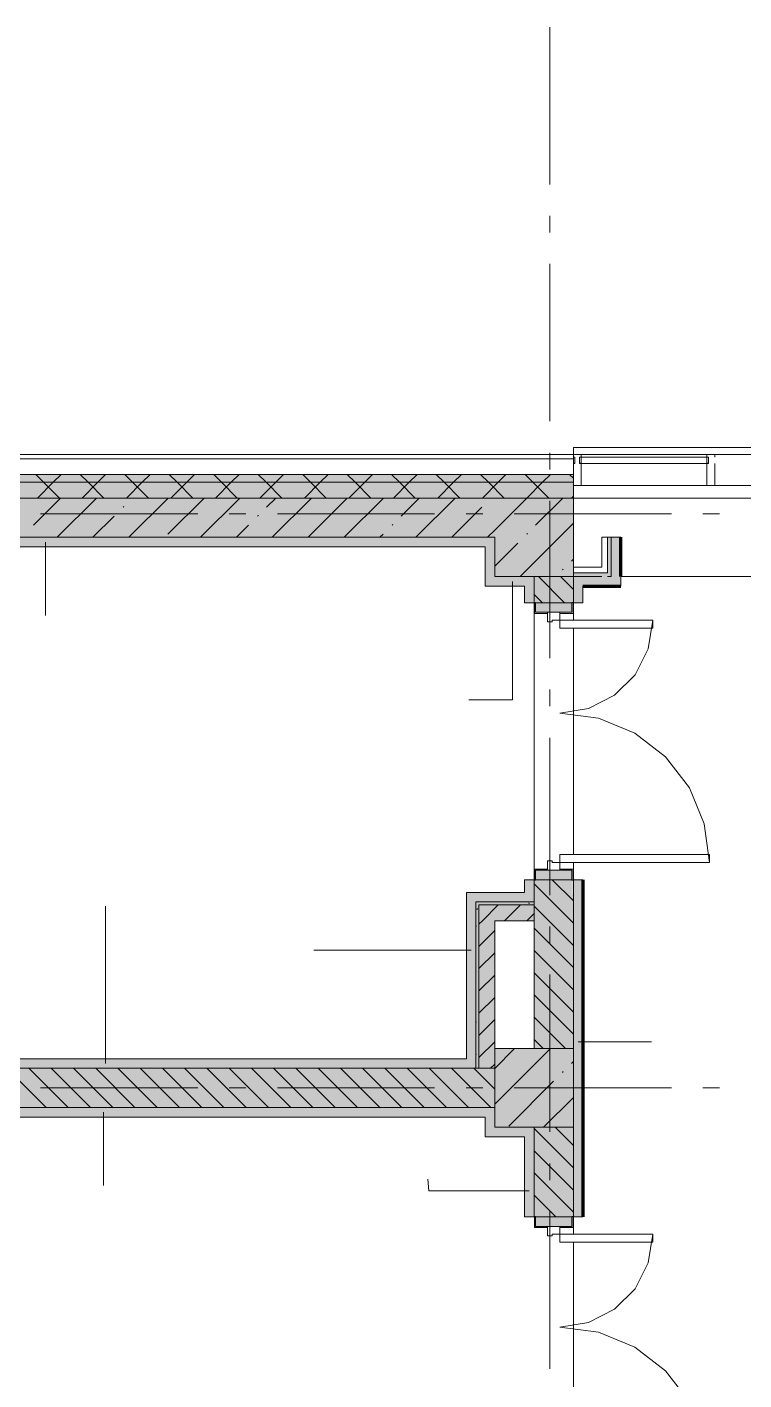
# Model space of a CAD drawing. Header units: millimetres. Extents: x -537608 to 253996, y -217170 to 186033.
# Drawn here: x -363650 to -359092, y -167956 to -159356 of the extents above; entities that cross this region are included whole.
import ezdxf

# ---------------------------------------------------------------- set-up
doc = ezdxf.new("R2010")
doc.units = ezdxf.units.MM
doc.layers.add('16) Лак 1.6м', color=160, linetype='Continuous', lineweight=90)
doc.layers.add('PDF _Геометрия', color=7, linetype='Continuous')
doc.layers.add('PDF _Сплошная заливка', color=7, linetype='Continuous', true_color=0xffffff)

msp = doc.modelspace()

# ---------------------------------------------------------------- hatches: boundary and pattern name
at = {"layer": 'PDF _Сплошная заливка', "transparency": 33554559}
h = msp.add_hatch(color=256, dxfattribs=at)
h.paths.add_polyline_path([(-342126.1903, -162249.6381), (-342076.1901, -162249.6381), (-342076.1901, -162199.6379), (-347386.1946, -162199.6379), (-347386.1946, -162249.6381), (-343198.2756, -162249.6381)], flags=0)
h.paths.add_polyline_path([(-348676.1934, -162249.6381), (-348676.1934, -162199.6379), (-349176.1957, -162199.6379), (-349176.1957, -162249.6381)], flags=0)
h.paths.add_polyline_path([(-351630.9688, -162249.6381), (-350976.195, -162249.6381), (-350976.195, -162199.6379), (-352311.1992, -162199.6379), (-352311.1992, -162249.6381)], flags=0)
h.paths.add_polyline_path([(-360176.2013, -162249.6381), (-360176.2013, -162199.6379), (-368376.2031, -162199.6379), (-368376.2031, -162249.6381), (-363436.7393, -162249.6381)], flags=0)
h = msp.add_hatch(color=256, dxfattribs=at)
h.paths.add_polyline_path([(-342226.1907, -162349.6374), (-342126.1903, -162349.6374), (-342126.1903, -162249.6381), (-347386.1946, -162249.6381), (-347386.1946, -162349.6374), (-343198.2756, -162349.6374)], flags=0)
h.paths.add_polyline_path([(-348676.1934, -162349.6374), (-348676.1934, -162249.6381), (-349176.1957, -162249.6381), (-349176.1957, -162349.6374)], flags=0)
h.paths.add_polyline_path([(-351176.1959, -162349.6374), (-350976.195, -162349.6374), (-350976.195, -162249.6381), (-352311.1992, -162249.6381), (-352311.1992, -162349.6374), (-351630.9688, -162349.6374)], flags=0)
h.paths.add_polyline_path([(-360176.2013, -162349.6374), (-360176.2013, -162249.6381), (-368326.2029, -162249.6381), (-368326.2029, -162349.6374), (-360676.2034, -162349.6374)], flags=0)
for points in [[(-360906.9313, -162599.6369), (-360676.2034, -162599.6369), (-360676.2034, -162349.6374), (-367726.2002, -162349.6374), (-367726.2002, -162599.6369), (-361750.2006, -162599.6369)], [(-360676.2034, -162849.6375), (-360176.2013, -162849.6375), (-360176.2013, -162349.6374), (-360676.2034, -162349.6374), (-360676.2034, -162599.6369)], [(-360426.2024, -164936.6384), (-360426.2024, -164916.6387), (-360796.2006, -164916.6387), (-360796.2006, -164936.6384), (-360776.2039, -164936.6384)], [(-360796.2006, -165974.6397), (-360776.2039, -165974.6397), (-360776.2039, -164936.6384), (-360796.2006, -164936.6384), (-360796.2006, -165392.9318)], [(-360426.2024, -165036.6388), (-360426.2024, -164936.6384), (-360776.2039, -164936.6384), (-360776.2039, -165036.6388), (-360676.2034, -165036.6388)], [(-360676.2034, -166349.6391), (-360176.2013, -166349.6391), (-360176.2013, -165849.6392), (-360676.2034, -165849.6392), (-360676.2034, -166224.6393)], [(-361750.2006, -166224.6393), (-360676.2034, -166224.6393), (-360676.2034, -165974.6397), (-367726.2002, -165974.6397), (-367726.2002, -166224.6393), (-363436.7393, -166224.6393)]]:
    msp.add_hatch(color=256, dxfattribs=at).paths.add_polyline_path(points)
at = {"layer": 'PDF _Сплошная заливка', "true_color": 0xff7d7d, "transparency": 33554559}
for points in [[(-360676.2034, -162659.6381), (-360676.2034, -162599.6369), (-366736.2027, -162599.6369), (-366736.2027, -162659.6381), (-360736.202, -162659.6381)], [(-360426.2024, -162909.6379), (-360426.2024, -162849.6375), (-360676.2034, -162849.6375), (-360676.2034, -162909.6379), (-360485.2967, -162909.6379)], [(-360486.2009, -164916.6387), (-360486.2009, -164856.6391), (-360856.1991, -164856.6391), (-360856.1991, -164916.6387), (-360796.2006, -164916.6387)], [(-360856.1991, -165974.6397), (-360796.2006, -165974.6397), (-360796.2006, -164916.6387), (-360856.1991, -164916.6387), (-360856.1991, -165914.6386)], [(-360856.1991, -165974.6397), (-360856.1991, -165914.6386), (-367726.2002, -165914.6386), (-367726.2002, -165974.6397), (-360906.9313, -165974.6397)]]:
    msp.add_hatch(color=11, dxfattribs=at).paths.add_polyline_path(points)
at = {"layer": 'PDF _Сплошная заливка', "transparency": 33554559}
h = msp.add_hatch(color=256, dxfattribs=at)
h.paths.add_polyline_path([(-360176.2013, -174524.6428), (-360176.2013, -171849.9895), (-360426.2024, -171849.9895), (-360426.2024, -174349.6432), (-360301.2018, -174349.6432), (-360301.2018, -174524.6428)], flags=0)
h.paths.add_polyline_path([(-360176.2013, -171349.9897), (-360178.1992, -168681.6407), (-360426.2024, -168681.6407), (-360426.2024, -171349.9897)], flags=0)
h.paths.add_polyline_path([(-360356.2055, -166919.6403), (-360176.2013, -166917.6403), (-360176.2013, -166349.6391), (-360426.2024, -166349.6391), (-360424.2044, -166917.6403), (-360416.204, -166919.6403)], flags=0)
h.paths.add_polyline_path([(-360426.2024, -165849.6392), (-360176.2013, -165849.6392), (-360179.7665, -164778.4008), (-360426.2024, -164778.4008), (-360426.2024, -165392.9318)], flags=0)
h.paths.add_polyline_path([(-360416.204, -163016.4003), (-360176.2013, -163014.3997), (-360176.2013, -162849.6375), (-360426.2024, -162849.6375), (-360424.2044, -163014.3997), (-360416.204, -163014.3997)], flags=0)
at = {"layer": 'PDF _Сплошная заливка', "true_color": 0x77b143, "transparency": 33554559}
msp.add_hatch(color=75, dxfattribs=at).paths.add_polyline_path([(-359960.0876, -162849.6375), (-359960.0876, -162824.6382), (-360176.2013, -162824.6382), (-360176.2013, -162849.6375), (-359995.0861, -162849.6375)])
at = {"layer": 'PDF _Сплошная заливка', "true_color": 0x56bc34, "transparency": 33554559}
h = msp.add_hatch(color=85, dxfattribs=at)
h.paths.add_polyline_path([(-360176.2013, -174499.6427), (-360116.2027, -174499.6427), (-360116.2027, -168679.6406), (-360176.2013, -168679.6406), (-360176.2013, -173951.8175)], flags=0)
h.paths.add_polyline_path([(-360176.2013, -166919.6403), (-360116.2027, -166919.6403), (-360116.2027, -164776.4007), (-360176.2013, -164776.4007), (-360176.2013, -166819.4128)], flags=0)
h.paths.add_polyline_path([(-360176.2013, -163016.4003), (-360116.2027, -163016.4003), (-360116.2027, -162849.6375), (-360176.2013, -162849.6375)], flags=0)
for points in [[(-360063.662, -162909.6379), (-359875.0804, -162909.6379), (-359875.0804, -162849.6375), (-360116.2027, -162849.6375), (-360116.2027, -162909.6379)], [(-360736.202, -166284.639), (-360676.2034, -166284.639), (-360676.2034, -166224.6393), (-367666.2017, -166224.6393), (-367666.2017, -166284.639), (-360906.9313, -166284.639)], [(-360486.2009, -166409.6395), (-360426.2024, -166409.6395), (-360426.2024, -166349.6391), (-360676.2034, -166349.6391), (-360676.2034, -166409.6395)]]:
    msp.add_hatch(color=85, dxfattribs=at).paths.add_polyline_path(points)
at = {"layer": 'PDF _Сплошная заливка', "true_color": 0xff7d7d, "transparency": 33554559}
h = msp.add_hatch(color=11, dxfattribs=at)
h.paths.add_polyline_path([(-360426.2024, -164916.6387), (-360426.2024, -164776.4007), (-360486.2009, -164776.4007), (-360486.2009, -164916.6387)], flags=0)
h.paths.add_polyline_path([(-360485.2967, -163016.4003), (-360426.2024, -163016.4003), (-360426.2024, -162909.6379), (-360486.2009, -162909.6379), (-360486.2009, -163016.4003)], flags=0)
at = {"layer": 'PDF _Сплошная заливка', "true_color": 0x56bc34, "transparency": 33554559}
h = msp.add_hatch(color=85, dxfattribs=at)
h.paths.add_polyline_path([(-360426.2024, -169074.6404), (-360426.2024, -168679.6406), (-360486.2009, -168679.6406), (-360486.2009, -169074.6404)], flags=0)
h.paths.add_polyline_path([(-360486.2009, -166919.6403), (-360426.2024, -166919.6403), (-360426.2024, -166409.6395), (-360486.2009, -166409.6395), (-360486.2009, -166819.4128)], flags=0)

# ---------------------------------------------------------------- linework, layer by layer
at = {"layer": '16) Лак 1.6м'}
for p, q in [((-359875.0804, -162849.6375), (-359875.0804, -162599.6369)), ((-360116.2027, -162909.6379), (-359875.0804, -162909.6379)), ((-360116.2027, -164776.4007), (-360116.2027, -166919.6403))]:
    msp.add_line(p, q, dxfattribs=at)
at = {"layer": 'PDF _Геометрия', "color": 253, "lineweight": 9, "true_color": 0xaaaaaa}
for p, q in [((-360326.2019, -160355.8931), (-360326.2019, -159355.8936)), ((-360326.2019, -160661.7273), (-360326.2019, -160555.8935)), ((-360326.2019, -161861.7273), (-360326.2019, -160861.7266)), ((-360326.2019, -162167.561), (-360326.2019, -162061.7271)), ((-360176.2013, -162072.6372), (-360176.2013, -162029.6373)), ((-360176.2013, -162029.6373), (-352311.1992, -162029.6373)), ((-360176.2013, -162127.6376), (-360166.2029, -162127.6376)), ((-360136.1993, -162127.6376), (-360126.2011, -162127.6376)), ((-359327.3084, -162127.6376), (-359317.3101, -162127.6376)), ((-360326.2019, -163367.5623), (-360326.2019, -162367.5608)), ((-362564.0262, -162449.6378), (-363564.0305, -162449.6378)), ((-362258.1946, -162449.6378), (-362364.0339, -162449.6378)), ((-361058.1979, -162449.6378), (-362058.1938, -162449.6378)), ((-360752.3664, -162449.6378), (-360858.197, -162449.6378)), ((-359552.361, -162449.6378), (-360552.3655, -162449.6378)), ((-359246.5295, -162449.6378), (-359352.3602, -162449.6378)), ((-360426.2024, -162866.3991), (-360426.2024, -162874.4)), ((-360326.2019, -163673.3943), (-360326.2019, -163567.5618)), ((-360326.2019, -164873.3956), (-360326.2019, -163873.3952)), ((-360326.2019, -165179.2291), (-360326.2019, -165073.3951)), ((-360326.2019, -166379.2291), (-360326.2019, -165379.2292)), ((-363564.0305, -166099.6388), (-362564.0262, -166099.6388)), ((-362364.0339, -166099.6388), (-362258.1946, -166099.6388)), ((-362058.1938, -166099.6388), (-361058.1979, -166099.6388)), ((-360858.197, -166099.6388), (-360752.3664, -166099.6388)), ((-360552.3655, -166099.6388), (-359552.361, -166099.6388)), ((-359352.3602, -166099.6388), (-359246.5295, -166099.6388)), ((-360426.2024, -166569.6396), (-360426.2024, -166576.6401)), ((-360326.2019, -166685.0632), (-360326.2019, -166579.2299)), ((-360326.2019, -167885.0639), (-360326.2019, -166885.0626))]:
    msp.add_line(p, q, dxfattribs=at)
at = {"layer": 'PDF _Геометрия', "lineweight": 9}
for p, q in [((-368503.2016, -162072.6372), (-360176.2013, -162072.6372)), ((-360176.2013, -162099.6374), (-368476.2036, -162099.6374)), ((-360126.2011, -162072.6372), (-360176.2013, -162072.6372)), ((-360176.2013, -162072.6372), (-360176.2013, -162089.638)), ((-360176.2013, -162072.6372), (-360176.2013, -162099.6374)), ((-360176.2013, -162089.638), (-360166.2029, -162089.638)), ((-360176.2013, -162099.6374), (-360176.2013, -162199.6379)), ((-360166.2029, -162089.638), (-360166.2029, -162129.6377)), ((-360136.1993, -162089.638), (-360126.2011, -162089.638)), ((-360136.1993, -162129.6377), (-360136.1993, -162089.638)), ((-359327.3084, -162072.6372), (-360126.2011, -162072.6372)), ((-360126.2011, -162089.638), (-360126.2011, -162072.6372)), ((-360126.2011, -162129.6377), (-360126.2011, -162089.638)), ((-360126.2011, -162089.638), (-359327.3084, -162089.638)), ((-359277.3082, -162072.6372), (-359327.3084, -162072.6372)), ((-359327.3084, -162072.6372), (-359327.3084, -162089.638)), ((-359327.3084, -162089.638), (-359327.3084, -162129.6377)), ((-359327.3084, -162089.638), (-359317.3101, -162089.638)), ((-359317.3101, -162089.638), (-359317.3101, -162129.6377)), ((-358453.4241, -162072.6372), (-359277.3082, -162072.6372)), ((-359277.3082, -162089.638), (-359277.3082, -162072.6372)), ((-360166.2029, -162129.6377), (-360176.2013, -162129.6377)), ((-360176.2013, -162129.6377), (-360176.2013, -162269.6385)), ((-360126.2011, -162129.6377), (-360136.1993, -162129.6377)), ((-359327.3084, -162129.6377), (-360126.2011, -162129.6377)), ((-360126.2011, -162269.6385), (-360126.2011, -162129.6377)), ((-359317.3101, -162129.6377), (-359327.3084, -162129.6377)), ((-359327.3084, -162129.6377), (-359327.3084, -162269.6385)), ((-359277.3082, -162269.6385), (-359277.3082, -162129.6377)), ((-360176.2013, -162199.6379), (-368376.2031, -162199.6379)), ((-360176.2013, -162249.6381), (-368326.2029, -162249.6381)), ((-363544.0856, -162249.6381), (-363594.0858, -162199.6379)), ((-363582.8388, -162349.6374), (-363482.8383, -162249.6381)), ((-363444.0852, -162349.6374), (-363544.0856, -162249.6381)), ((-363482.8383, -162249.6381), (-363432.8381, -162199.6379)), ((-363261.239, -162249.6381), (-363311.2392, -162199.6379)), ((-363299.9922, -162349.6374), (-363199.9917, -162249.6381)), ((-363161.2386, -162349.6374), (-363261.239, -162249.6381)), ((-363199.9917, -162249.6381), (-363149.9915, -162199.6379)), ((-362978.401, -162249.6381), (-363028.4013, -162199.6379)), ((-363017.1542, -162349.6374), (-362917.1538, -162249.6381)), ((-362878.4006, -162349.6374), (-362978.401, -162249.6381)), ((-362917.1538, -162249.6381), (-362867.1536, -162199.6379)), ((-362695.5545, -162249.6381), (-362745.5547, -162199.6379)), ((-362734.3076, -162349.6374), (-362634.3072, -162249.6381)), ((-362595.554, -162349.6374), (-362695.5545, -162249.6381)), ((-362634.3072, -162249.6381), (-362584.307, -162199.6379)), ((-362412.7165, -162249.6381), (-362462.7167, -162199.6379)), ((-362451.4697, -162349.6374), (-362351.4692, -162249.6381)), ((-362312.7161, -162349.6374), (-362412.7165, -162249.6381)), ((-362351.4692, -162249.6381), (-362301.469, -162199.6379)), ((-362129.8699, -162249.6381), (-362179.8701, -162199.6379)), ((-362168.6231, -162349.6374), (-362068.6227, -162249.6381)), ((-362029.8694, -162349.6374), (-362129.8699, -162249.6381)), ((-362068.6227, -162249.6381), (-362018.6224, -162199.6379)), ((-361847.0233, -162249.6381), (-361897.0236, -162199.6379)), ((-361885.7765, -162349.6374), (-361785.7761, -162249.6381)), ((-361747.0315, -162349.6374), (-361847.0233, -162249.6381)), ((-361785.7761, -162249.6381), (-361735.7844, -162199.6379)), ((-361564.1853, -162249.6381), (-361614.1856, -162199.6379)), ((-361602.9386, -162349.6374), (-361502.9381, -162249.6381)), ((-361464.1849, -162349.6374), (-361564.1853, -162249.6381)), ((-361502.9381, -162249.6381), (-361452.9379, -162199.6379)), ((-361281.3388, -162249.6381), (-361331.339, -162199.6379)), ((-361320.0919, -162349.6374), (-361220.0915, -162249.6381)), ((-361181.3384, -162349.6374), (-361281.3388, -162249.6381)), ((-361220.0915, -162249.6381), (-361170.0913, -162199.6379)), ((-360998.5008, -162249.6381), (-361048.501, -162199.6379)), ((-361037.254, -162349.6374), (-360937.2536, -162249.6381)), ((-360898.5003, -162349.6374), (-360998.5008, -162249.6381)), ((-360937.2536, -162249.6381), (-360887.2533, -162199.6379)), ((-360715.6542, -162249.6381), (-360765.6545, -162199.6379)), ((-360754.4074, -162349.6374), (-360654.4069, -162249.6381)), ((-360615.6538, -162349.6374), (-360715.6542, -162249.6381)), ((-360654.4069, -162249.6381), (-360604.4067, -162199.6379)), ((-360432.8162, -162249.6381), (-360482.8164, -162199.6379)), ((-360471.5694, -162349.6374), (-360371.569, -162249.6381)), ((-360332.8158, -162349.6374), (-360432.8162, -162249.6381)), ((-360371.569, -162249.6381), (-360321.5688, -162199.6379)), ((-360176.2013, -162223.4065), (-360199.9699, -162199.6379)), ((-360176.2013, -162199.6379), (-360176.2013, -162249.6381)), ((-360176.2013, -162249.6381), (-360176.2013, -162349.6374)), ((-360176.2013, -162269.6385), (-360126.2011, -162269.6385)), ((-359327.3084, -162269.6385), (-360126.2011, -162269.6385)), ((-359327.3084, -162269.6385), (-359277.3082, -162269.6385)), ((-358453.4241, -162269.6385), (-359277.3082, -162269.6385)), ((-367726.2002, -162349.6374), (-360676.2034, -162349.6374)), ((-360676.2034, -162349.6374), (-367726.2002, -162349.6374)), ((-363609.2685, -162522.1408), (-363436.7651, -162349.6374)), ((-363458.665, -162599.6369), (-363208.6639, -162349.6374)), ((-363002.471, -162599.6369), (-362752.47, -162349.6374)), ((-362981.9922, -162351.067), (-362980.5626, -162349.6374)), ((-362753.8995, -162579.1661), (-362524.3687, -162349.6374)), ((-362546.2686, -162599.6369), (-362296.2675, -162349.6374)), ((-362126.6232, -162408.0923), (-362068.1748, -162349.6374)), ((-362090.0747, -162599.6369), (-361840.0736, -162349.6374)), ((-361861.9735, -162599.6369), (-361613.4019, -162351.067)), ((-361633.8722, -162599.6369), (-361383.8797, -162349.6374)), ((-361271.2543, -162465.116), (-361155.7785, -162349.6374)), ((-361177.6783, -162599.6369), (-360927.6772, -162349.6374)), ((-360701.0055, -162351.067), (-360699.5759, -162349.6374)), ((-360676.2034, -162554.3576), (-360471.4833, -162349.6374)), ((-360176.2013, -162349.6374), (-360676.2034, -162349.6374)), ((-360676.2034, -162349.6374), (-360176.2013, -162349.6374)), ((-360415.8854, -162522.1408), (-360243.382, -162349.6374)), ((-360188.7228, -162349.6374), (-360176.2013, -162337.1159)), ((-360176.2013, -162349.6374), (-360176.2013, -162849.6375)), ((-363039.0196, -162408.0923), (-363034.2745, -162403.3509)), ((-360949.577, -162599.6369), (-360758.0329, -162408.0923)), ((-363230.5637, -162599.6369), (-363096.0471, -162465.116)), ((-362318.1673, -162599.6369), (-362240.6782, -162522.1408)), ((-362183.6507, -162465.116), (-362178.9056, -162460.3747)), ((-361328.2818, -162522.1408), (-361323.5367, -162517.4)), ((-360515.283, -162849.6375), (-360176.2013, -162510.5547)), ((-360676.2034, -162599.6369), (-366736.2027, -162599.6369)), ((-360676.2034, -162599.6369), (-366736.2027, -162599.6369)), ((-361405.7795, -162599.6369), (-361385.3093, -162579.1661)), ((-360721.4844, -162599.6369), (-360676.2034, -162554.3576)), ((-360676.2034, -162849.6375), (-360676.2034, -162599.6369)), ((-360676.2034, -162659.6381), (-360676.2034, -162599.6369)), ((-360472.9128, -162579.1661), (-360468.1678, -162574.4242)), ((-359960.0876, -162599.6369), (-359995.0861, -162599.6369)), ((-359995.0861, -162599.6369), (-359995.0861, -162789.6379)), ((-359935.0875, -162599.6369), (-359960.0876, -162599.6369)), ((-359960.0876, -162824.6382), (-359960.0876, -162599.6369)), ((-359935.0875, -162849.6375), (-359935.0875, -162599.6369)), ((-359875.0804, -162599.6369), (-359935.0875, -162599.6369)), ((-359935.0875, -162599.6369), (-359935.0875, -162849.6375)), ((-366736.2027, -162659.6381), (-360736.202, -162659.6381)), ((-363532.83, -162629.6378), (-363532.83, -163095.788)), ((-360736.202, -162659.6381), (-360736.202, -162909.6379)), ((-360676.2034, -162782.4567), (-360529.9317, -162636.1903)), ((-360676.2034, -162849.6375), (-360676.2034, -162659.6381)), ((-360187.7841, -162750.2394), (-360176.2013, -162738.6532)), ((-359995.0861, -162789.6379), (-360176.2013, -162789.6379)), ((-360176.2013, -162789.6379), (-360176.2013, -162824.6382)), ((-360426.2024, -162849.6375), (-360676.2034, -162849.6375)), ((-360426.2024, -162849.6375), (-360676.2034, -162849.6375)), ((-360563.07, -162879.6381), (-360563.07, -163632.7134)), ((-360176.2013, -162849.6375), (-360426.2024, -162849.6375)), ((-360426.2024, -162909.6379), (-360426.2024, -162849.6375)), ((-360426.2024, -162849.6375), (-360176.2013, -162849.6375)), ((-360426.2024, -162909.6379), (-360426.2024, -162849.6375)), ((-360231.7388, -163016.4003), (-360398.4981, -162849.6375)), ((-360176.2013, -162930.5146), (-360257.0748, -162849.6375)), ((-360244.8116, -162807.265), (-360240.0751, -162802.5233)), ((-360176.2013, -162824.6382), (-360176.2013, -162849.6375)), ((-360176.2013, -162824.6382), (-359995.0861, -162824.6382)), ((-360176.2013, -162849.6375), (-359995.0861, -162849.6375)), ((-360116.2027, -162849.6375), (-360176.2013, -162849.6375)), ((-360176.2013, -162849.6375), (-360176.2013, -163016.4003)), ((-360176.2013, -162849.6375), (-360176.2013, -163016.4003)), ((-359995.0861, -162849.6375), (-360116.2027, -162849.6375)), ((-359995.0861, -162824.6382), (-359960.0876, -162824.6382)), ((-359960.0876, -162849.6375), (-359935.0875, -162849.6375)), ((-359875.0804, -162909.6379), (-359875.0804, -162849.6375)), ((-360736.202, -162909.6379), (-360676.2034, -162909.6379)), ((-360676.2034, -162909.6379), (-360486.2009, -162909.6379)), ((-360486.2009, -162909.6379), (-360486.2009, -163016.4003)), ((-360426.2024, -163016.4003), (-360426.2024, -162909.6379)), ((-360426.2024, -163016.4003), (-360426.2024, -162909.6379)), ((-360373.1622, -163016.4003), (-360426.2024, -162963.3565)), ((-360116.2027, -163016.4003), (-360116.2027, -162909.6379)), ((-360486.2009, -163016.4003), (-360426.2024, -163016.4003)), ((-360416.204, -163014.3997), (-360424.2044, -163014.3997)), ((-360424.2044, -163014.3997), (-360424.2044, -163084.4002)), ((-360416.204, -163076.3993), (-360416.204, -163014.3997)), ((-360186.1996, -163016.4003), (-360416.204, -163016.4003)), ((-360416.204, -163016.4003), (-360416.204, -163076.3993)), ((-360186.1996, -163014.3997), (-360186.1996, -163076.3993)), ((-360178.1992, -163014.3997), (-360186.1996, -163014.3997)), ((-360186.1996, -163076.3993), (-360186.1996, -163016.4003)), ((-360178.1992, -163084.4002), (-360178.1992, -163014.3997)), ((-360176.2013, -163016.4003), (-360116.2027, -163016.4003)), ((-360424.2044, -163084.4002), (-360341.2037, -163084.4002)), ((-360341.2037, -163076.3993), (-360416.204, -163076.3993)), ((-360416.204, -163076.3993), (-360186.1996, -163076.3993)), ((-360261.1999, -163076.3993), (-360341.2037, -163076.3993)), ((-360341.2037, -163076.3993), (-360341.2037, -163136.4003)), ((-360341.2037, -163084.4002), (-360341.2037, -163076.3993)), ((-360341.2037, -163136.4003), (-360311.2001, -163136.4003)), ((-360311.2001, -163136.4003), (-360311.2001, -163126.3996)), ((-360311.2001, -163126.3996), (-360261.1999, -163126.3996)), ((-360261.1999, -163126.3996), (-360261.1999, -163076.3993)), ((-360186.1996, -163076.3993), (-360261.1999, -163076.3993)), ((-360261.1999, -163076.3993), (-360261.1999, -163084.4002)), ((-360261.1999, -163084.4002), (-360178.1992, -163084.4002)), ((-359671.2042, -163126.3996), (-360261.1999, -163126.3996)), ((-360261.1999, -163126.3996), (-360261.1999, -163176.3998)), ((-359700.0796, -163308.7196), (-359671.2042, -163126.3996)), ((-359671.2042, -163176.3998), (-359671.2042, -163126.3996)), ((-360261.1999, -163176.3998), (-359671.2042, -163176.3998)), ((-359783.8812, -163473.1932), (-359700.0796, -163308.7196)), ((-359914.4105, -163603.7196), (-359783.8812, -163473.1932)), ((-360563.07, -163632.7134), (-360840.982, -163632.7134)), ((-360078.8791, -163687.5236), (-359914.4105, -163603.7196)), ((-360261.1999, -163716.3996), (-360078.8791, -163687.5236)), ((-360015.3238, -163748.7706), (-360261.1999, -163716.3996)), ((-359786.1978, -163843.6761), (-360015.3238, -163748.7706)), ((-359589.4522, -163994.6488), (-359786.1978, -163843.6761)), ((-359438.4784, -164191.3996), (-359589.4522, -163994.6488)), ((-359343.5675, -164420.5226), (-359438.4784, -164191.3996)), ((-359311.2043, -164666.4008), (-359343.5675, -164420.5226)), ((-360311.2001, -164656.4006), (-360341.2037, -164656.4006)), ((-360341.2037, -164656.4006), (-360341.2037, -164716.4011)), ((-360311.2001, -164666.4008), (-360311.2001, -164656.4006)), ((-360261.1999, -164666.4008), (-360311.2001, -164666.4008)), ((-359311.2043, -164616.4006), (-360261.1999, -164616.4006)), ((-360261.1999, -164616.4006), (-360261.1999, -164666.4008)), ((-360261.1999, -164666.4008), (-359311.2043, -164666.4008)), ((-360261.1999, -164716.4011), (-360261.1999, -164666.4008)), ((-359311.2043, -164666.4008), (-359311.2043, -164616.4006)), ((-360426.2024, -164776.4007), (-360486.2009, -164776.4007)), ((-360486.2009, -164776.4007), (-360486.2009, -164856.6391)), ((-360426.2024, -164916.6387), (-360426.2024, -164776.4007)), ((-360426.2024, -164776.4007), (-360426.2024, -164916.6387)), ((-360341.2037, -164708.4007), (-360424.2044, -164708.4007)), ((-360424.2044, -164708.4007), (-360424.2044, -164778.4008)), ((-360416.204, -164778.4008), (-360416.204, -164716.4011)), ((-360416.204, -164716.4011), (-360341.2037, -164716.4011)), ((-360416.204, -164716.4011), (-360416.204, -164776.4007)), ((-360186.1996, -164716.4011), (-360416.204, -164716.4011)), ((-360416.204, -164776.4007), (-360186.1996, -164776.4007)), ((-360341.2037, -164716.4011), (-360341.2037, -164708.4007)), ((-360341.2037, -164716.4011), (-360261.1999, -164716.4011)), ((-360176.2013, -164910.4138), (-360310.2184, -164776.4007)), ((-360178.1992, -164708.4007), (-360261.1999, -164708.4007)), ((-360261.1999, -164708.4007), (-360261.1999, -164716.4011)), ((-360261.1999, -164716.4011), (-360186.1996, -164716.4011)), ((-360186.1996, -164716.4011), (-360186.1996, -164778.4008)), ((-360186.1996, -164776.4007), (-360186.1996, -164716.4011)), ((-360178.1992, -164778.4008), (-360178.1992, -164708.4007)), ((-360176.2013, -164776.4007), (-360176.2013, -165849.6392)), ((-360176.2013, -165849.6392), (-360176.2013, -164776.4007)), ((-360176.2013, -164776.4007), (-360116.2027, -164776.4007)), ((-360486.2009, -164856.6391), (-360856.1991, -164856.6391)), ((-360856.1991, -164856.6391), (-360856.1991, -164916.6387)), ((-360176.2013, -165051.8357), (-360426.2024, -164801.8359)), ((-360424.2044, -164778.4008), (-360416.204, -164778.4008)), ((-360186.1996, -164778.4008), (-360178.1992, -164778.4008)), ((-363150.1724, -165944.6391), (-363150.1724, -164944.6393)), ((-360856.1991, -164916.6387), (-360856.1991, -165914.6386)), ((-360426.2024, -164916.6387), (-360796.2006, -164916.6387)), ((-360796.2006, -164916.6387), (-360796.2006, -164936.6384)), ((-360486.2009, -164916.6387), (-360796.2006, -164916.6387)), ((-360796.2006, -164916.6387), (-360796.2006, -164936.6384)), ((-360796.2006, -164936.6384), (-360796.2006, -165036.6388)), ((-360776.2039, -165036.6388), (-360776.2039, -164936.6384)), ((-360776.2039, -164936.6384), (-360426.2024, -164936.6384)), ((-360754.4074, -165036.6388), (-360654.4069, -164936.6384)), ((-360612.9841, -165036.6388), (-360512.9837, -164936.6384)), ((-360426.2024, -164916.6387), (-360486.2009, -164916.6387)), ((-360426.2024, -164936.6384), (-360426.2024, -164916.6387)), ((-360426.2024, -165036.6388), (-360426.2024, -164936.6384)), ((-360176.2013, -165193.2568), (-360426.2024, -164943.2566)), ((-360471.5608, -165036.6388), (-360426.2024, -164991.2793)), ((-360796.2006, -165036.6388), (-360796.2006, -165974.6397)), ((-360796.2006, -165036.6388), (-360796.2006, -165974.6397)), ((-360776.2039, -165058.4367), (-360754.4074, -165036.6388)), ((-360776.2039, -165974.6397), (-360776.2039, -165036.6388)), ((-360776.2039, -165199.8588), (-360676.2034, -165099.8583)), ((-360676.2034, -165974.6397), (-360676.2034, -165036.6388)), ((-360676.2034, -165036.6388), (-360426.2024, -165036.6388)), ((-360426.2024, -165036.6388), (-360426.2024, -165849.6392)), ((-360176.2013, -165334.6781), (-360426.2024, -165084.6778)), ((-360826.2041, -165222.9421), (-361826.2, -165222.9421)), ((-360776.2039, -165341.28), (-360676.2034, -165241.2796)), ((-360176.2013, -165476.0994), (-360426.2024, -165226.0991)), ((-360176.2013, -165617.5213), (-360426.2024, -165367.521)), ((-360776.2039, -165482.7013), (-360676.2034, -165382.7017)), ((-360776.2039, -165624.1226), (-360676.2034, -165524.1229)), ((-360176.2013, -165758.9426), (-360426.2024, -165508.9423)), ((-360776.2039, -165765.5445), (-360676.2034, -165665.5442)), ((-360226.9249, -165849.6392), (-360426.2024, -165650.3636)), ((-360776.2039, -165906.9658), (-360676.2034, -165806.9655)), ((-360368.3482, -165849.6392), (-360426.2024, -165791.7849)), ((-360146.1977, -165807.2603), (-359680.0485, -165807.2603)), ((-360676.2034, -166203.9356), (-360321.9047, -165849.6392)), ((-360676.2034, -165975.8363), (-360550.0059, -165849.6392)), ((-360426.2024, -165849.6392), (-360676.2034, -165849.6392)), ((-360676.2034, -165849.6392), (-360676.2034, -165974.6397)), ((-360176.2013, -165849.6392), (-360426.2024, -165849.6392)), ((-360426.2024, -165849.6392), (-360176.2013, -165849.6392)), ((-360176.2013, -166349.6391), (-360176.2013, -165849.6392)), ((-360176.2013, -165849.6392), (-360176.2013, -166349.6391)), ((-367726.2002, -165974.6397), (-360856.1991, -165974.6397)), ((-360856.1991, -165974.6397), (-367726.2002, -165974.6397)), ((-360856.1991, -165914.6386), (-367666.2017, -165914.6386)), ((-363528.8857, -166224.6393), (-363778.8783, -165974.6397)), ((-363387.4625, -166224.6393), (-363637.4636, -165974.6397)), ((-363246.0391, -166224.6393), (-363496.0402, -165974.6397)), ((-363104.6158, -166224.6393), (-363354.617, -165974.6397)), ((-362963.1926, -166224.6393), (-363213.1937, -165974.6397)), ((-362821.7779, -166224.6393), (-363071.779, -165974.6397)), ((-362680.3546, -166224.6393), (-362930.3557, -165974.6397)), ((-362538.9313, -166224.6393), (-362788.9324, -165974.6397)), ((-362397.508, -166224.6393), (-362647.5091, -165974.6397)), ((-362256.0934, -166224.6393), (-362506.0859, -165974.6397)), ((-362114.6701, -166224.6393), (-362364.6711, -165974.6397)), ((-361973.2467, -166224.6393), (-362223.2478, -165974.6397)), ((-361831.8234, -166224.6393), (-362081.8246, -165974.6397)), ((-361690.4002, -166224.6393), (-361940.4013, -165974.6397)), ((-361548.9855, -166224.6393), (-361798.9866, -165974.6397)), ((-361407.5622, -166224.6393), (-361657.5633, -165974.6397)), ((-361266.1389, -166224.6393), (-361516.14, -165974.6397)), ((-361124.7156, -166224.6393), (-361374.7167, -165974.6397)), ((-360983.301, -166224.6393), (-361233.2934, -165974.6397)), ((-360841.8776, -166224.6393), (-361091.8787, -165974.6397)), ((-360700.4543, -166224.6393), (-360950.4554, -165974.6397)), ((-360856.1991, -165974.6397), (-360796.2006, -165974.6397)), ((-360796.2006, -165974.6397), (-360856.1991, -165974.6397)), ((-360676.2034, -166107.4704), (-360809.0322, -165974.6397)), ((-360796.2006, -165974.6397), (-360776.2039, -165974.6397)), ((-360776.2039, -165974.6397), (-360676.2034, -165974.6397)), ((-360702.4523, -165974.6397), (-360676.2034, -165948.3875)), ((-360676.2034, -165974.6397), (-360676.2034, -166224.6393)), ((-360676.2034, -166224.6393), (-360676.2034, -165974.6397)), ((-360187.7841, -165943.6205), (-360176.2013, -165932.0337)), ((-360586.9592, -166342.7925), (-360301.8391, -166057.6691)), ((-360244.8116, -166000.6451), (-360240.0751, -165995.9029)), ((-360676.2034, -166224.6393), (-367666.2017, -166224.6393)), ((-367666.2017, -166224.6393), (-360676.2034, -166224.6393)), ((-360676.2034, -166224.6393), (-360676.2034, -166349.6391)), ((-360676.2034, -166284.639), (-360676.2034, -166224.6393)), ((-360365.7043, -166349.6391), (-360176.2013, -166160.1323)), ((-367666.2017, -166284.639), (-360736.202, -166284.639)), ((-363164.4766, -166254.6399), (-363164.4766, -166720.7888)), ((-360736.202, -166284.639), (-360736.202, -166409.6395)), ((-360676.2034, -166349.6391), (-360676.2034, -166284.639)), ((-360736.202, -166409.6395), (-360676.2034, -166409.6395)), ((-360676.2034, -166349.6391), (-360426.2024, -166349.6391)), ((-360426.2024, -166349.6391), (-360676.2034, -166349.6391)), ((-360676.2034, -166409.6395), (-360486.2009, -166409.6395)), ((-360486.2009, -166409.6395), (-360486.2009, -166919.6403)), ((-360426.2024, -166349.6391), (-360176.2013, -166349.6391)), ((-360176.2013, -166349.6391), (-360426.2024, -166349.6391)), ((-360426.2024, -166349.6391), (-360426.2024, -166409.6395)), ((-360426.2024, -166409.6395), (-360426.2024, -166349.6391)), ((-360176.2013, -166607.4703), (-360426.2024, -166357.4707)), ((-360426.2024, -166409.6395), (-360426.2024, -166919.6403)), ((-360426.2024, -166919.6403), (-360426.2024, -166409.6395)), ((-360176.2013, -166466.049), (-360292.6072, -166349.6391)), ((-360176.2013, -166349.6391), (-360176.2013, -166919.6403)), ((-360176.2013, -166919.6403), (-360176.2013, -166349.6391)), ((-360176.2013, -166748.8923), (-360426.2024, -166498.8926)), ((-360176.2013, -166890.3135), (-360426.2024, -166640.3139)), ((-361094.4192, -166752.8091), (-361102.2129, -166679.3446)), ((-360456.1973, -166752.8091), (-361094.4192, -166752.8091)), ((-360288.2927, -166919.6403), (-360426.2024, -166781.7352)), ((-360486.2009, -166919.6403), (-360426.2024, -166919.6403)), ((-360416.204, -166917.6403), (-360424.2044, -166917.6403)), ((-360424.2044, -166917.6403), (-360424.2044, -166987.6402)), ((-360416.204, -166979.64), (-360416.204, -166917.6403)), ((-360186.1996, -166919.6403), (-360416.204, -166919.6403)), ((-360416.204, -166919.6403), (-360416.204, -166979.64)), ((-360186.1996, -166917.6403), (-360186.1996, -166979.64)), ((-360178.1992, -166917.6403), (-360186.1996, -166917.6403)), ((-360186.1996, -166979.64), (-360186.1996, -166919.6403)), ((-360178.1992, -166987.6402), (-360178.1992, -166917.6403)), ((-360116.2027, -166919.6403), (-360176.2013, -166919.6403)), ((-360424.2044, -166987.6402), (-360341.2037, -166987.6402)), ((-360341.2037, -166979.64), (-360416.204, -166979.64)), ((-360416.204, -166979.64), (-360186.1996, -166979.64)), ((-360261.1999, -166979.64), (-360341.2037, -166979.64)), ((-360341.2037, -166979.64), (-360341.2037, -167039.6397)), ((-360341.2037, -166987.6402), (-360341.2037, -166979.64)), ((-360261.1999, -167029.6402), (-360261.1999, -166979.64)), ((-360186.1996, -166979.64), (-360261.1999, -166979.64)), ((-360261.1999, -166979.64), (-360261.1999, -166987.6402)), ((-360261.1999, -166987.6402), (-360178.1992, -166987.6402)), ((-360341.2037, -167039.6397), (-360311.2001, -167039.6397)), ((-360311.2001, -167039.6397), (-360311.2001, -167029.6402)), ((-360311.2001, -167029.6402), (-360261.1999, -167029.6402)), ((-359671.2042, -167029.6402), (-360261.1999, -167029.6402)), ((-360261.1999, -167029.6402), (-360261.1999, -167079.6404)), ((-360261.1999, -167079.6404), (-359671.2042, -167079.6404)), ((-359700.0796, -167211.9596), (-359671.2042, -167029.6402)), ((-359671.2042, -167079.6404), (-359671.2042, -167029.6402)), ((-359783.8812, -167376.4338), (-359700.0796, -167211.9596)), ((-359914.4105, -167506.9597), (-359783.8812, -167376.4338)), ((-360078.8791, -167590.7637), (-359914.4105, -167506.9597)), ((-360261.1999, -167619.6404), (-360078.8791, -167590.7637)), ((-360015.3238, -167652.0106), (-360261.1999, -167619.6404)), ((-359786.1978, -167746.9161), (-360015.3238, -167652.0106)), ((-359589.4522, -167897.8888), (-359786.1978, -167746.9161)), ((-359438.4784, -168094.6402), (-359589.4522, -167897.8888))]:
    msp.add_line(p, q, dxfattribs=at)
at = {"layer": 'PDF _Геометрия', "color": 9, "lineweight": 9, "true_color": 0xc0c0c0}
for p, q in [((-356176.2008, -162349.6374), (-360176.2013, -162349.6374)), ((-359875.0804, -162849.6375), (-356456.1968, -162849.6375)), ((-360426.2024, -164776.4007), (-360426.2024, -163016.4003)), ((-360176.2013, -163016.4003), (-360176.2013, -163126.3996)), ((-360176.2013, -163176.3998), (-360176.2013, -164616.4006)), ((-360176.2013, -164666.4008), (-360176.2013, -164776.4007)), ((-360176.2013, -166919.6403), (-360176.2013, -167029.6402)), ((-360176.2013, -167029.6402), (-360176.2013, -166919.6403)), ((-360176.2013, -167079.6404), (-360176.2013, -168519.6405)), ((-360176.2013, -168519.6405), (-360176.2013, -167079.6404))]:
    msp.add_line(p, q, dxfattribs=at)
at = {"layer": 'PDF _Геометрия', "color": 8, "lineweight": 9, "true_color": 0x787878}
for p, q in [((-360456.1457, -164929.324), (-360459.4957, -164923.5167)), ((-360786.073, -164959.4791), (-360789.4231, -164965.2867)), ((-360796.2006, -165071.8812), (-360791.0937, -165071.8812)), ((-360794.4868, -165359.3001), (-360796.2006, -165356.3293)), ((-360796.2006, -165681.4816), (-360791.0937, -165681.4816)), ((-360796.2006, -165884.6818), (-360791.0937, -165884.6818))]:
    msp.add_line(p, q, dxfattribs=at)
at = {"layer": 'PDF _Сплошная заливка', "color": 75, "lineweight": 35, "true_color": 0x77b143, "transparency": 33554559}
msp.add_solid([(-359935.0875, -162849.6375), (-359935.0875, -162599.6369), (-359960.0876, -162849.6375), (-359960.0876, -162599.6369)], dxfattribs=at)
at = {"layer": 'PDF _Сплошная заливка', "color": 85, "lineweight": 35, "true_color": 0x56bc34, "transparency": 33554559}
for points in [[(-359875.0804, -162849.6375), (-359875.0804, -162599.6369), (-359935.0875, -162849.6375), (-359935.0875, -162599.6369)], [(-360676.2034, -166409.6395), (-360676.2034, -166284.639), (-360736.202, -166409.6395), (-360736.202, -166284.639)]]:
    msp.add_solid(points, dxfattribs=at)
at = {"layer": 'PDF _Сплошная заливка', "color": 11, "lineweight": 35, "true_color": 0xff7d7d, "transparency": 33554559}
msp.add_solid([(-360676.2034, -162909.6379), (-360676.2034, -162659.6381), (-360736.202, -162909.6379), (-360736.202, -162659.6381)], dxfattribs=at)
at = {"layer": 'PDF _Сплошная заливка', "color": 7, "lineweight": 35, "true_color": 0xf4f4f4, "transparency": 33554559}
for points in [[(-360186.1996, -163076.3993), (-360186.1996, -163016.4003), (-360416.204, -163076.3993), (-360416.204, -163016.4003)], [(-360416.204, -164776.4007), (-360186.1996, -164776.4007), (-360416.204, -164716.4011), (-360186.1996, -164716.4011)], [(-360186.1996, -166979.64), (-360186.1996, -166919.6403), (-360416.204, -166979.64), (-360416.204, -166919.6403)]]:
    msp.add_solid(points, dxfattribs=at)
at = {"layer": 'PDF _Сплошная заливка', "lineweight": 35, "transparency": 33554559}
msp.add_solid([(-360676.2034, -165974.6397), (-360676.2034, -165036.6388), (-360776.2039, -165974.6397), (-360776.2039, -165036.6388)], dxfattribs=at)

doc.saveas('drawing.dxf')
